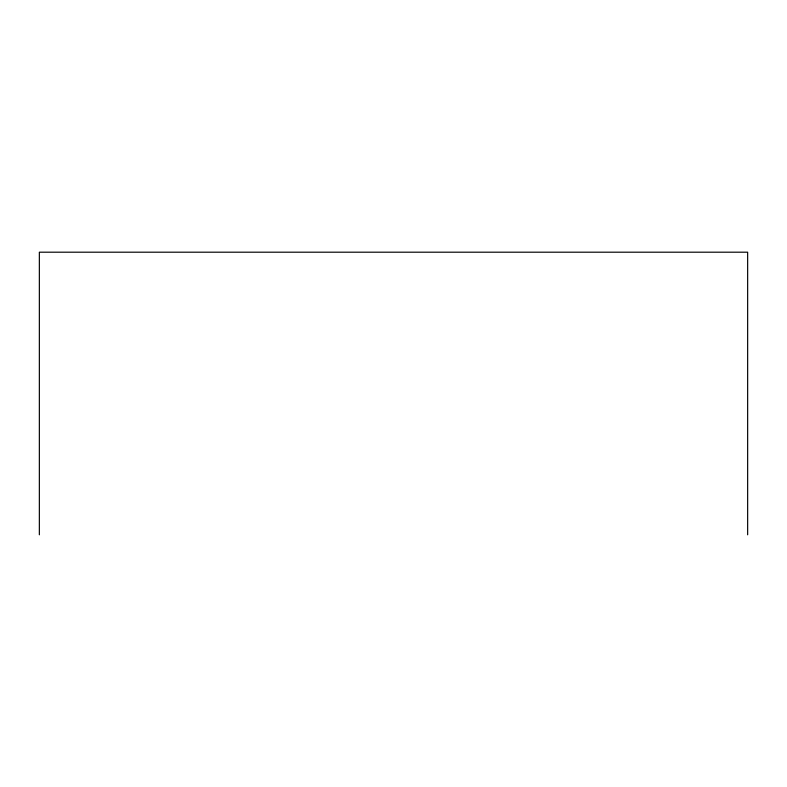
<?xml version="1.0" encoding="UTF-8"?>
<svg xmlns="http://www.w3.org/2000/svg" width="787" height="787" viewBox="0 0 787 787"><rect width="100%" height="100%" fill="white"/><g stroke="black" fill="none" stroke-linecap="round" stroke-linejoin="round"><path stroke-width="1.18" d="M747.65 534.806L747.65 252.194L39.35 252.194L39.35 534.806"/></g></svg>
